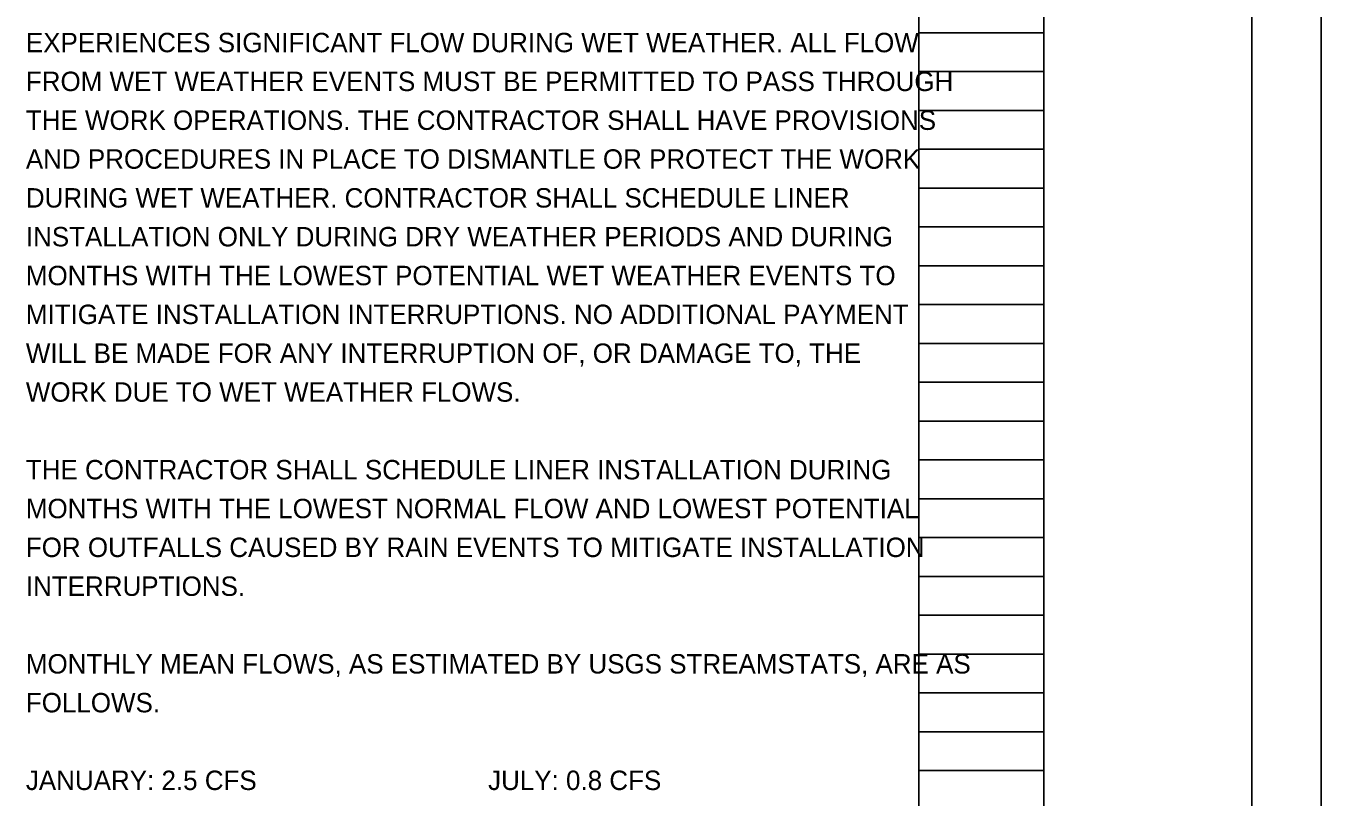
# Model space of a CAD drawing. Extents: x 0 to 34, y 0 to 22.
# Drawn here: x 24.66 to 34, y 5.55 to 11.11 of the extents above; entities that cross this region are included whole.
import ezdxf

# ---------------------------------------------------------------- set-up
doc = ezdxf.new("R2010")
doc.units = 0
for name, color, linetype in [('SH_Border', 7, 'Continuous'), ('SH_Cut_Line', 7, 'Continuous'), ('SH_Data', 7, 'Continuous'), ('SH_Text', 7, 'Continuous')]:
    doc.layers.add(name, color=color, linetype=linetype)

msp = doc.modelspace()

# ---------------------------------------------------------------- linework, layer by layer
at = {"layer": 'SH_Border'}
msp.add_line((32, 0.5), (32, 21.5), dxfattribs=at)
msp.add_lwpolyline([(1.5, 21.5), (33.5, 21.5), (33.5, 0.5), (1.5, 0.5)], close=True, dxfattribs=at)
at = {"layer": 'SH_Cut_Line'}
msp.add_lwpolyline([(0, 0), (34, 0), (34, 22), (0, 22)], close=True, dxfattribs=at)
at = {"layer": 'SH_Data'}
for p, q in [((31.1, 0.98), (31.1, 21.14)), ((32, 0.98), (32, 21.14)), ((31.1, 11.06), (32, 11.06)), ((31.1, 10.78), (32, 10.78)), ((31.1, 10.5), (32, 10.5)), ((31.1, 10.22), (32, 10.22)), ((31.1, 9.94), (32, 9.94)), ((31.1, 9.66), (32, 9.66)), ((31.1, 9.38), (32, 9.38)), ((31.1, 9.1), (32, 9.1)), ((31.1, 8.82), (32, 8.82)), ((31.1, 8.54), (32, 8.54)), ((31.1, 8.26), (32, 8.26)), ((31.1, 7.98), (32, 7.98)), ((31.1, 7.7), (32, 7.7)), ((31.1, 7.42), (32, 7.42)), ((31.1, 7.14), (32, 7.14)), ((31.1, 6.86), (32, 6.86)), ((31.1, 6.58), (32, 6.58)), ((31.1, 6.3), (32, 6.3)), ((31.1, 6.02), (32, 6.02)), ((31.1, 5.74), (32, 5.74))]:
    msp.add_line(p, q, dxfattribs=at)

# ---------------------------------------------------------------- texts
at = {"layer": 'SH_Text'}
for s, p in [('EXPERIENCES SIGNIFICANT FLOW DURING WET WEATHER. ALL FLOW ', (24.66, 10.92)), ('FROM WET WEATHER EVENTS MUST BE PERMITTED TO PASS THROUGH ', (24.66, 10.64)), ('THE WORK OPERATIONS. THE CONTRACTOR SHALL HAVE PROVISIONS ', (24.66, 10.36)), ('AND PROCEDURES IN PLACE TO DISMANTLE OR PROTECT THE WORK ', (24.66, 10.08)), ('DURING WET WEATHER. CONTRACTOR SHALL SCHEDULE LINER ', (24.66, 9.8)), ('INSTALLATION ONLY DURING DRY WEATHER PERIODS AND DURING ', (24.66, 9.52)), ('MONTHS WITH THE LOWEST POTENTIAL WET WEATHER EVENTS TO ', (24.66, 9.24)), ('MITIGATE INSTALLATION INTERRUPTIONS. NO ADDITIONAL PAYMENT ', (24.66, 8.96)), ('WILL BE MADE FOR ANY INTERRUPTION OF, OR DAMAGE TO, THE ', (24.66, 8.68)), ('WORK DUE TO WET WEATHER FLOWS.', (24.66, 8.4)), ('THE CONTRACTOR SHALL SCHEDULE LINER INSTALLATION DURING ', (24.66, 7.84)), ('MONTHS WITH THE LOWEST NORMAL FLOW AND LOWEST POTENTIAL ', (24.66, 7.56)), ('FOR OUTFALLS CAUSED BY RAIN EVENTS TO MITIGATE INSTALLATION ', (24.66, 7.28)), ('INTERRUPTIONS.', (24.66, 7)), ('MONTHLY MEAN FLOWS, AS ESTIMATED BY USGS STREAMSTATS, ARE AS ', (24.66, 6.44)), ('FOLLOWS.', (24.66, 6.16)), ('JANUARY: 2.5 CFS', (24.66, 5.6)), ('JULY: 0.8 CFS', (27.9933, 5.6))]:
    msp.add_text(s, height=0.14, dxfattribs=at).set_placement(p)

doc.saveas('drawing.dxf')
